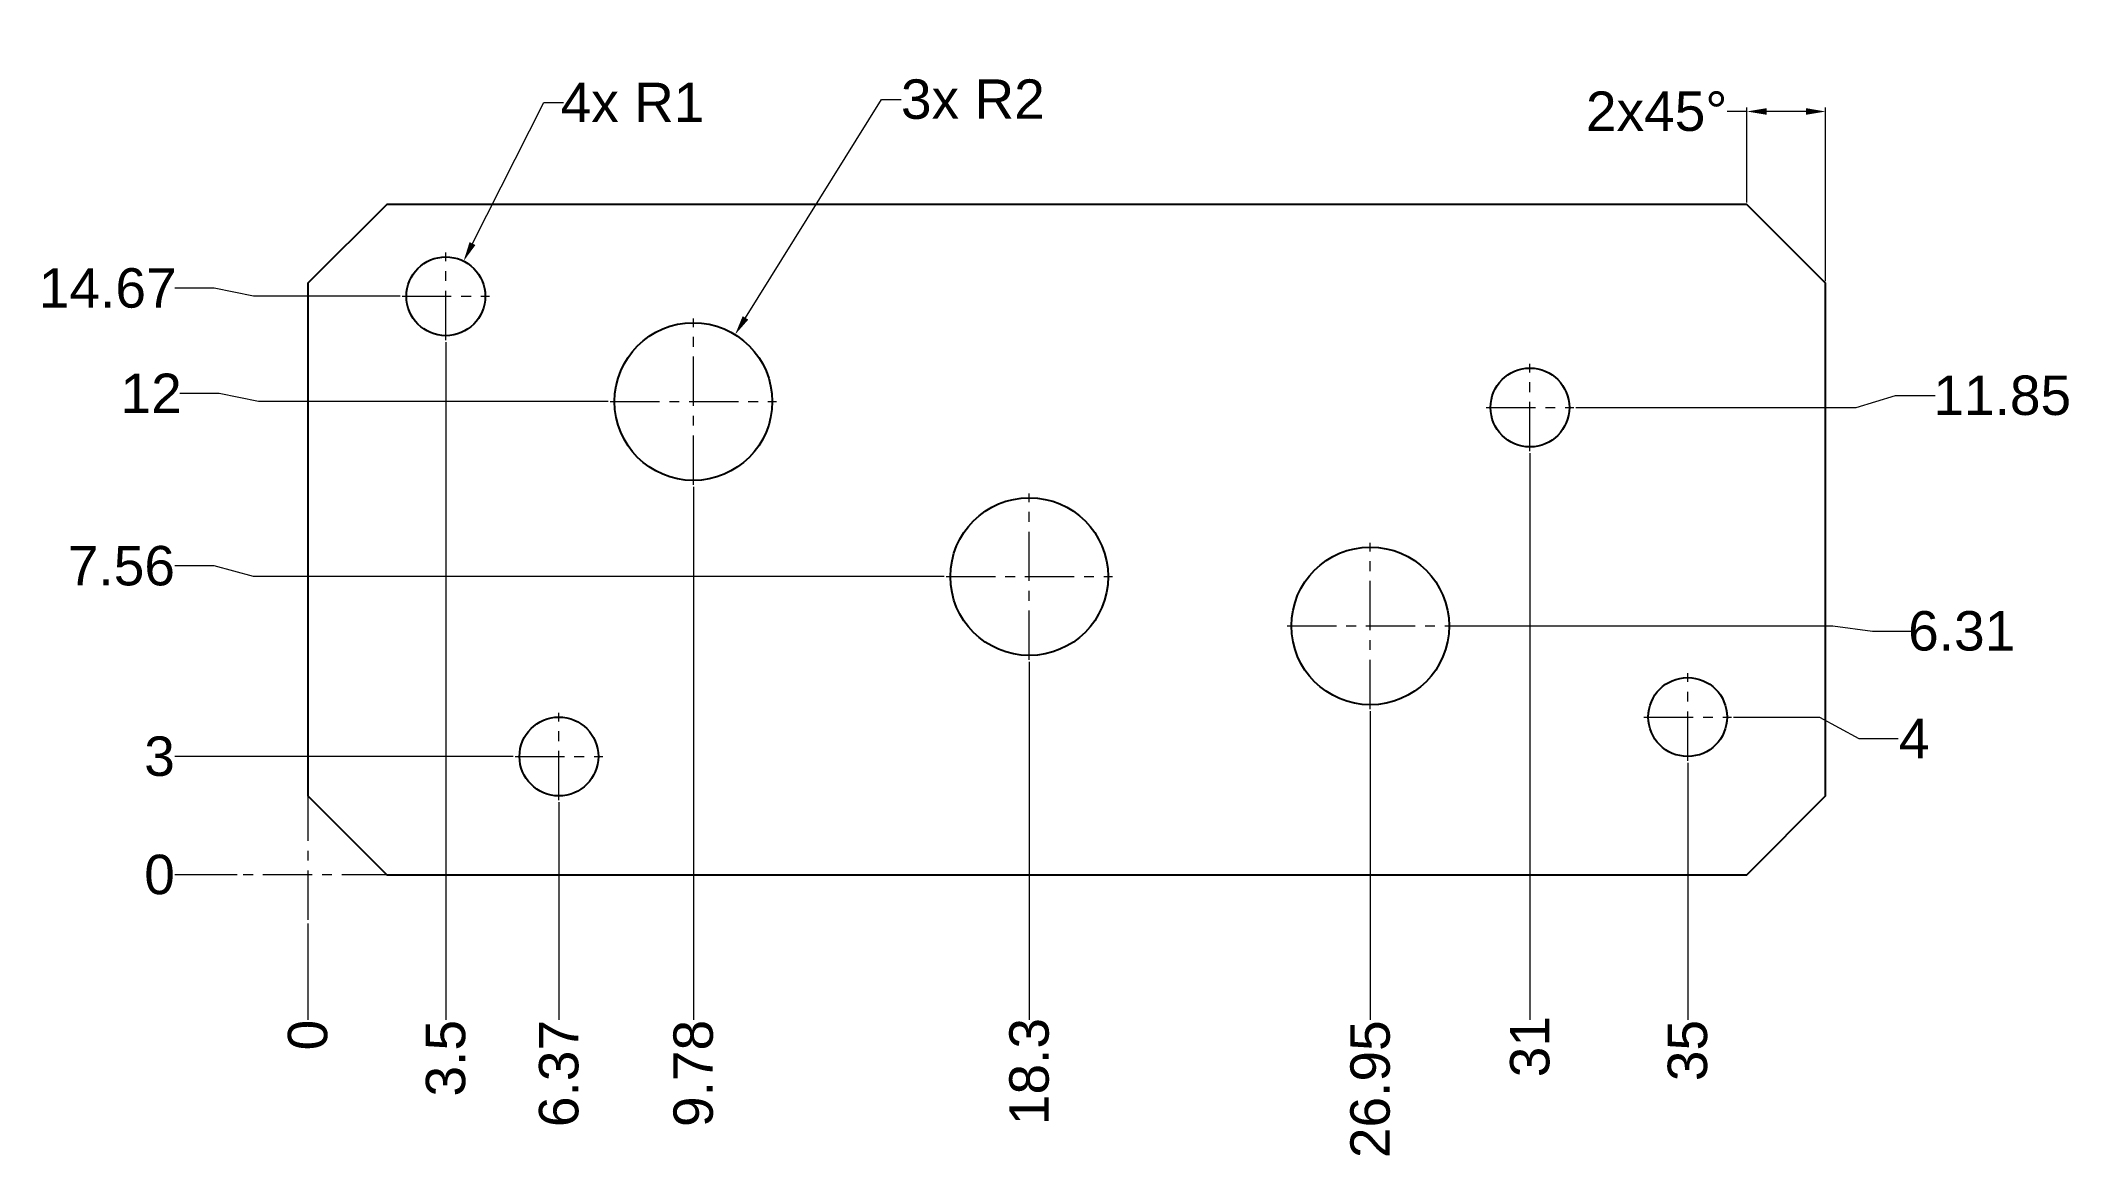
# Model space of a CAD drawing. Header units: millimetres. Extents: x -26 to 25.4, y -15.6 to 12.7.
import ezdxf

# ---------------------------------------------------------------- set-up
doc = ezdxf.new("R2010")
doc.units = ezdxf.units.MM
doc.header["$MEASUREMENT"] = 0
doc.linetypes.add('CENTER', pattern=[2, 1.25, -0.25, 0.25, -0.25])
doc.layers.add('AM_5', color=3, linetype='Continuous', lineweight=15)
doc.layers.add('AM_7', color=4, linetype='CENTER', lineweight=15)
doc.styles.get("Standard").update_dxf_attribs({"font": 'arial.ttf'})
doc.dimstyles.new('AM_ANSI$0', dxfattribs={"dimtxt": 1, "dimasz": 0.5, "dimexe": 0.1, "dimexo": 0.05, "dimgap": 0.06, "dimtad": 0, "dimtih": 1, "dimtoh": 1, "dimzin": 9, "dimdsep": 46, "dimtxsty": 'Standard', "dimcen": 0, "dimclrd": 256, "dimclre": 256, "dimclrt": 2, "dimadec": 0, "dimazin": 2, "dimtp": 0.1, "dimtm": 0.1, "dimtfac": 0.71, "dimtofl": 0, "dimtmove": 0, "dimatfit": 3, "dimfxl": 1, "dimtolj": 1, "dimtzin": 7, "dimlwd": -1, "dimlwe": -1, "dimarcsym": 1})
doc.dimstyles.new('AM_ANSI$4', dxfattribs={"dimtxt": 1, "dimasz": 0.5, "dimexe": 0.1, "dimexo": 0.05, "dimgap": 0.06, "dimtad": 0, "dimtih": 1, "dimtoh": 1, "dimzin": 9, "dimdsep": 46, "dimtxsty": 'Standard', "dimcen": 0, "dimclrd": 256, "dimclre": 256, "dimclrt": 2, "dimadec": 0, "dimazin": 2, "dimtp": 0.1, "dimtm": 0.1, "dimtfac": 0.71, "dimtofl": 0, "dimtmove": 0, "dimatfit": 0, "dimfxl": 1, "dimtolj": 1, "dimtzin": 7, "dimlwd": -1, "dimlwe": -1, "dimarcsym": 1})
doc.dimstyles.new('AM_ANSI$6', dxfattribs={"dimtxt": 1, "dimasz": 0.5, "dimexe": 0.1, "dimexo": 0.05, "dimgap": 0.06, "dimtad": 0, "dimtih": 1, "dimtoh": 1, "dimzin": 9, "dimdsep": 46, "dimtxsty": 'Standard', "dimcen": 0, "dimclrd": 256, "dimclre": 256, "dimclrt": 2, "dimadec": 0, "dimazin": 2, "dimtp": 0.1, "dimtm": 0.1, "dimtfac": 0.71, "dimtofl": 0, "dimtmove": 0, "dimatfit": 3, "dimfxl": 1, "dimtolj": 1, "dimtzin": 7, "dimlwd": -1, "dimlwe": -1, "dimarcsym": 1})

# ---------------------------------------------------------------- blocks, each defined once
blk = doc.blocks.new('*D10')
at = {"layer": 'AM_5', "transparency": 16777216}
blk.add_line((-19.25, -9.74), (-19.25, -12.18), dxfattribs=at)
at = {"layer": 'Defpoints', "color": 0, "transparency": 16777216}
for p in [(-19.25, -9.69), (-19.25, -9.69), (-19.25, -12.18)]:
    blk.add_point(p, dxfattribs=at)
at = {"layer": 'AM_5', "color": 2, "transparency": 16777216, "insert": (-19.25, -12.566), "char_height": 1, "attachment_point": 5, "rotation": 90}
blk.add_mtext('\\A1;0', dxfattribs=at)
blk = doc.blocks.new('*D11')
at = {"layer": 'AM_5', "transparency": 16777216}
blk.add_line((-12.88, -6.66), (-12.88, -12.18), dxfattribs=at)
at = {"layer": 'Defpoints', "color": 0, "transparency": 16777216}
for p in [(-12.88, -6.61), (-19.25, -9.69), (-12.88, -12.18)]:
    blk.add_point(p, dxfattribs=at)
at = {"layer": 'AM_5', "color": 2, "transparency": 16777216, "insert": (-12.88, -13.542), "char_height": 1, "attachment_point": 5, "rotation": 90}
blk.add_mtext('\\A1;6.37', dxfattribs=at)
blk = doc.blocks.new('*D12')
at = {"layer": 'AM_5', "transparency": 16777216}
blk.add_line((-15.75, 5.01), (-15.75, -12.18), dxfattribs=at)
at = {"layer": 'Defpoints', "color": 0, "transparency": 16777216}
for p in [(-15.75, 5.06), (-19.25, -9.69), (-15.75, -12.18)]:
    blk.add_point(p, dxfattribs=at)
at = {"layer": 'AM_5', "color": 2, "transparency": 16777216, "insert": (-15.75, -13.154), "char_height": 1, "attachment_point": 5, "rotation": 90}
blk.add_mtext('\\A1;3.5', dxfattribs=at)
blk = doc.blocks.new('*D13')
at = {"layer": 'AM_5', "transparency": 16777216}
blk.add_line((-9.47, 1.34), (-9.47, -12.18), dxfattribs=at)
at = {"layer": 'Defpoints', "color": 0, "transparency": 16777216}
for p in [(-9.47, 1.39), (-19.25, -9.69), (-9.47, -12.18)]:
    blk.add_point(p, dxfattribs=at)
at = {"layer": 'AM_5', "color": 2, "transparency": 16777216, "insert": (-9.47, -13.54), "char_height": 1, "attachment_point": 5, "rotation": 90}
blk.add_mtext('\\A1;9.78', dxfattribs=at)
blk = doc.blocks.new('*D14')
at = {"layer": 'AM_5', "transparency": 16777216}
blk.add_line((-0.95, -3.1), (-0.95, -12.18), dxfattribs=at)
at = {"layer": 'Defpoints', "color": 0, "transparency": 16777216}
for p in [(-0.95, -3.05), (-19.25, -9.69), (-0.95, -12.18)]:
    blk.add_point(p, dxfattribs=at)
at = {"layer": 'AM_5', "color": 2, "transparency": 16777216, "insert": (-0.95, -13.492), "char_height": 1, "attachment_point": 5, "rotation": 90}
blk.add_mtext('\\A1;18.3', dxfattribs=at)
blk = doc.blocks.new('*D15')
at = {"layer": 'AM_5', "transparency": 16777216}
blk.add_line((7.7, -4.35), (7.7, -12.18), dxfattribs=at)
at = {"layer": 'Defpoints', "color": 0, "transparency": 16777216}
for p in [(7.7, -4.3), (-19.25, -9.69), (7.7, -12.18)]:
    blk.add_point(p, dxfattribs=at)
at = {"layer": 'AM_5', "color": 2, "transparency": 16777216, "insert": (7.7, -13.94), "char_height": 1, "attachment_point": 5, "rotation": 90}
blk.add_mtext('\\A1;26.95', dxfattribs=at)
blk = doc.blocks.new('*D16')
at = {"layer": 'AM_5', "transparency": 16777216}
blk.add_line((11.75, 2.19), (11.75, -12.18), dxfattribs=at)
at = {"layer": 'Defpoints', "color": 0, "transparency": 16777216}
for p in [(11.75, 2.24), (-19.25, -9.69), (11.75, -12.18)]:
    blk.add_point(p, dxfattribs=at)
at = {"layer": 'AM_5', "color": 2, "transparency": 16777216, "insert": (11.75, -12.86), "char_height": 1, "attachment_point": 5, "rotation": 90}
blk.add_mtext('\\A1;31', dxfattribs=at)
blk = doc.blocks.new('*D17')
at = {"layer": 'AM_5', "transparency": 16777216}
blk.add_line((15.75, -5.66), (15.75, -12.18), dxfattribs=at)
at = {"layer": 'Defpoints', "color": 0, "transparency": 16777216}
for p in [(15.75, -5.61), (-19.25, -9.69), (15.75, -12.18)]:
    blk.add_point(p, dxfattribs=at)
at = {"layer": 'AM_5', "color": 2, "transparency": 16777216, "insert": (15.75, -12.96), "char_height": 1, "attachment_point": 5, "rotation": 90}
blk.add_mtext('\\A1;35', dxfattribs=at)
blk = doc.blocks.new('*D18')
at = {"layer": 'AM_5', "transparency": 16777216}
blk.add_line((-21.045, -8.5), (-22.625, -8.5), dxfattribs=at)
at = {"layer": 'Defpoints', "color": 0, "transparency": 16777216}
for p in [(-22.625, -8.5), (-20.995, -8.5), (-20.995, -8.5)]:
    blk.add_point(p, dxfattribs=at)
at = {"layer": 'AM_5', "color": 2, "transparency": 16777216, "insert": (-23.011, -8.5), "char_height": 1, "attachment_point": 5}
blk.add_mtext('\\A1;0', dxfattribs=at)
blk = doc.blocks.new('*D19')
at = {"layer": 'AM_5', "transparency": 16777216}
blk.add_line((-14.04, -5.5), (-22.625, -5.5), dxfattribs=at)
at = {"layer": 'Defpoints', "color": 0, "transparency": 16777216}
for p in [(-22.625, -5.5), (-13.99, -5.5), (-20.995, -8.5)]:
    blk.add_point(p, dxfattribs=at)
at = {"layer": 'AM_5', "color": 2, "transparency": 16777216, "insert": (-23.012, -5.5), "char_height": 1, "attachment_point": 5}
blk.add_mtext('\\A1;3', dxfattribs=at)
blk = doc.blocks.new('*D20')
at = {"layer": 'AM_5', "transparency": 16777216}
for p, q in [((-21.499, 3.709), (-22.499, 3.709)), ((-20.499, 3.5), (-21.499, 3.709)), ((-11.63, 3.5), (-20.499, 3.5))]:
    blk.add_line(p, q, dxfattribs=at)
at = {"layer": 'Defpoints', "color": 0, "transparency": 16777216}
for p in [(-22.499, 3.709), (-11.58, 3.5), (-20.995, -8.5)]:
    blk.add_point(p, dxfattribs=at)
at = {"layer": 'AM_5', "color": 2, "transparency": 16777216, "insert": (-23.224, 3.709), "char_height": 1, "attachment_point": 5}
blk.add_mtext('\\A1;12', dxfattribs=at)
blk = doc.blocks.new('*D21')
at = {"layer": 'AM_5', "transparency": 16777216}
for p, q in [((-21.625, -0.669), (-22.625, -0.669)), ((-20.625, -0.94), (-21.625, -0.669)), ((-3.11, -0.94), (-20.625, -0.94))]:
    blk.add_line(p, q, dxfattribs=at)
at = {"layer": 'Defpoints', "color": 0, "transparency": 16777216}
for p in [(-22.625, -0.669), (-3.06, -0.94), (-20.995, -8.5)]:
    blk.add_point(p, dxfattribs=at)
at = {"layer": 'AM_5', "color": 2, "transparency": 16777216, "insert": (-23.979, -0.669), "char_height": 1, "attachment_point": 5}
blk.add_mtext('\\A1;7.56', dxfattribs=at)
blk = doc.blocks.new('*D22')
at = {"layer": 'AM_5', "transparency": 16777216}
for p, q in [((-21.625, 6.375), (-22.625, 6.375)), ((-20.625, 6.17), (-21.625, 6.375)), ((-16.91, 6.17), (-20.625, 6.17))]:
    blk.add_line(p, q, dxfattribs=at)
at = {"layer": 'Defpoints', "color": 0, "transparency": 16777216}
for p in [(-22.625, 6.375), (-16.86, 6.17), (-20.995, -8.5)]:
    blk.add_point(p, dxfattribs=at)
at = {"layer": 'AM_5', "color": 2, "transparency": 16777216, "insert": (-24.325, 6.375), "char_height": 1, "attachment_point": 5}
blk.add_mtext('\\A1;14.67', dxfattribs=at)
blk = doc.blocks.new('*D23')
at = {"layer": 'AM_5', "transparency": 16777216}
for p, q in [((16.91, -4.5), (19.09, -4.5)), ((19.09, -4.5), (20.09, -5.044)), ((20.09, -5.044), (21.09, -5.044))]:
    blk.add_line(p, q, dxfattribs=at)
at = {"layer": 'Defpoints', "color": 0, "transparency": 16777216}
for p in [(16.86, -4.5), (21.09, -5.044), (-20.995, -8.5)]:
    blk.add_point(p, dxfattribs=at)
at = {"layer": 'AM_5', "color": 2, "transparency": 16777216, "insert": (21.496, -5.044), "char_height": 1, "attachment_point": 5}
blk.add_mtext('\\A1;4', dxfattribs=at)
blk = doc.blocks.new('*D24')
at = {"layer": 'AM_5', "transparency": 16777216}
for p, q in [((20.025, 3.35), (21.025, 3.653)), ((21.025, 3.653), (22.025, 3.653)), ((12.91, 3.35), (20.025, 3.35))]:
    blk.add_line(p, q, dxfattribs=at)
at = {"layer": 'Defpoints', "color": 0, "transparency": 16777216}
for p in [(22.025, 3.653), (12.86, 3.35), (-20.995, -8.5)]:
    blk.add_point(p, dxfattribs=at)
at = {"layer": 'AM_5', "color": 2, "transparency": 16777216, "insert": (23.729, 3.653), "char_height": 1, "attachment_point": 5}
blk.add_mtext('\\A1;11.85', dxfattribs=at)
blk = doc.blocks.new('*D25')
at = {"layer": 'AM_5', "transparency": 16777216}
for p, q in [((9.75, -2.19), (19.436, -2.19)), ((19.436, -2.19), (20.436, -2.321)), ((20.436, -2.321), (21.436, -2.321))]:
    blk.add_line(p, q, dxfattribs=at)
at = {"layer": 'Defpoints', "color": 0, "transparency": 16777216}
for p in [(9.7, -2.19), (21.436, -2.321), (-20.995, -8.5)]:
    blk.add_point(p, dxfattribs=at)
at = {"layer": 'AM_5', "color": 2, "transparency": 16777216, "insert": (22.701, -2.321), "char_height": 1, "attachment_point": 5}
blk.add_mtext('\\A1;6.31', dxfattribs=at)
blk = doc.blocks.new('*D26')
at = {"layer": 'AM_5', "transparency": 16777216}
for p, q in [((-15.073, 7.508), (-13.261, 11.088)), ((-13.261, 11.088), (-12.761, 11.088))]:
    blk.add_line(p, q, dxfattribs=at)
blk.add_solid([(-15.147, 7.546), (-14.998, 7.471), (-15.299, 7.062)], dxfattribs=at)
at = {"layer": 'Defpoints', "color": 0, "transparency": 16777216}
for p in [(-15.299, 7.062), (-15.75, 6.17)]:
    blk.add_point(p, dxfattribs=at)
at = {"layer": 'AM_5', "color": 2, "transparency": 16777216, "insert": (-11.014, 11.088), "char_height": 1, "attachment_point": 5}
blk.add_mtext('\\A1;4x R1', dxfattribs=at)
blk = doc.blocks.new('*D27')
at = {"layer": 'AM_5', "transparency": 16777216}
for p, q in [((-8.149, 5.622), (-4.7, 11.164)), ((-4.7, 11.164), (-4.2, 11.164))]:
    blk.add_line(p, q, dxfattribs=at)
blk.add_solid([(-8.22, 5.667), (-8.078, 5.578), (-8.413, 5.198)], dxfattribs=at)
at = {"layer": 'Defpoints', "color": 0, "transparency": 16777216}
for p in [(-8.413, 5.198), (-9.47, 3.5)]:
    blk.add_point(p, dxfattribs=at)
at = {"layer": 'AM_5', "color": 2, "transparency": 16777216, "insert": (-2.381, 11.164), "char_height": 1, "attachment_point": 5}
blk.add_mtext('\\A1;3x R2', dxfattribs=at)
blk = doc.blocks.new('*D28')
at = {"layer": 'AM_5', "transparency": 16777216}
for p, q in [((17.25, 10.857), (16.75, 10.857)), ((17.25, 8.55), (17.25, 10.957)), ((18.75, 10.857), (17.75, 10.857)), ((19.25, 6.55), (19.25, 10.957))]:
    blk.add_line(p, q, dxfattribs=at)
for points in [[(17.75, 10.941), (17.75, 10.774), (17.25, 10.857)], [(18.75, 10.941), (18.75, 10.774), (19.25, 10.857)]]:
    blk.add_solid(points, dxfattribs=at)
at = {"layer": 'Defpoints', "color": 0, "transparency": 16777216}
for p in [(17.25, 10.857), (17.25, 8.5), (19.25, 6.5)]:
    blk.add_point(p, dxfattribs=at)
at = {"layer": 'AM_5', "color": 2, "transparency": 16777216, "insert": (14.963, 10.857), "char_height": 1, "attachment_point": 5}
blk.add_mtext('\\A1;2x45%%D', dxfattribs=at)

msp = doc.modelspace()

# ---------------------------------------------------------------- linework, layer by layer
msp.add_lwpolyline([(-17.25, -8.5), (17.25, -8.5), (19.25, -6.5), (19.25, 6.5), (17.25, 8.5), (-17.25, 8.5), (-19.25, 6.5), (-19.25, -6.5)], close=True)
for centre, radius in [((-15.75, 6.17), 1), ((-9.47, 3.5), 2), ((11.75, 3.35), 1), ((-0.95, -0.94), 2), ((7.7, -2.19), 2), ((15.75, -4.5), 1), ((-12.88, -5.5), 1)]:
    msp.add_circle(centre, radius)
at = {"layer": 'AM_7'}
for p, q in [((-15.75, 5.06), (-15.75, 7.28)), ((-16.86, 6.17), (-14.64, 6.17)), ((-9.47, 1.39), (-9.47, 5.61)), ((11.75, 2.24), (11.75, 4.46)), ((-11.58, 3.5), (-7.36, 3.5)), ((10.64, 3.35), (12.86, 3.35)), ((-0.95, -3.05), (-0.95, 1.17)), ((7.7, -4.3), (7.7, -0.08)), ((-3.06, -0.94), (1.16, -0.94)), ((5.59, -2.19), (9.81, -2.19)), ((15.75, -5.61), (15.75, -3.39)), ((-12.88, -6.61), (-12.88, -4.39)), ((14.64, -4.5), (16.86, -4.5)), ((-13.99, -5.5), (-11.77, -5.5)), ((-19.25, -6.39), (-19.25, -9.69)), ((-17.14, -8.5), (-21.145, -8.5))]:
    msp.add_line(p, q, dxfattribs=at)

# ---------------------------------------------------------------- dimensions: what is measured, and where the dimension line sits
at = {"layer": 'AM_5'}
for center, mpoint, text, picture, middle in [((-15.75, 6.17), (-15.299, 7.062), '4x <>', '*D26', (-11.014, 11.088)), ((-9.47, 3.5), (-8.413, 5.198), '3x <>', '*D27', (-2.381, 11.164))]:
    dim = msp.add_radius_dim(center=center, mpoint=mpoint, text=text, dimstyle='AM_ANSI$4', override={"dimpost": ''}, dxfattribs=at)
    dim.commit()
    dim.dimension.update_dxf_attribs({"geometry": picture, "text_midpoint": middle, "dimtype": 164})
dim = msp.add_linear_dim(base=(17.25, 10.857), p1=(19.25, 6.5), p2=(17.25, 8.5), text='<>x45%%D', dimstyle='AM_ANSI$0', override={"dimpost": ''}, dxfattribs=at)
dim.commit()
dim.dimension.update_dxf_attribs({"geometry": '*D28', "text_midpoint": (14.963, 10.857)})
for feature_location, offset, dtype, origin, picture, middle in [((-16.86, 6.17), (-5.765, 0.205), 0, (-20.995, -8.5), '*D22', (-24.325, 6.375)), ((-15.75, 5.06), (0, -17.24), 1, (-19.25, -9.69), '*D12', (-15.75, -13.154)), ((11.75, 2.24), (0, -14.42), 1, (-19.25, -9.69), '*D16', (11.75, -12.86)), ((-9.47, 1.39), (0, -13.57), 1, (-19.25, -9.69), '*D13', (-9.47, -13.54)), ((-3.06, -0.94), (-19.565, 0.271), 0, (-20.995, -8.5), '*D21', (-23.979, -0.669)), ((-0.95, -3.05), (0, -9.13), 1, (-19.25, -9.69), '*D14', (-0.95, -13.492)), ((7.7, -4.3), (0, -7.88), 1, (-19.25, -9.69), '*D15', (7.7, -13.94)), ((-13.99, -5.5), (-8.635, 0), 0, (-20.995, -8.5), '*D19', (-23.012, -5.5)), ((15.75, -5.61), (0, -6.57), 1, (-19.25, -9.69), '*D17', (15.75, -12.96)), ((-12.88, -6.61), (0, -5.57), 1, (-19.25, -9.69), '*D11', (-12.88, -13.542)), ((-20.994849853, -8.5), (-1.629733182, 0), 0, (-20.994849853, -8.5), '*D18', (-23.010640333, -8.5)), ((-19.25, -9.690482893), (0, -2.489890153), 1, (-19.25, -9.690482893), '*D10', (-19.25, -12.566430345))]:
    dim = msp.add_ordinate_dim(feature_location=feature_location, offset=offset, dtype=dtype, origin=origin, dimstyle='AM_ANSI$6', override={"dimtmove": 0}, dxfattribs=at)
    dim.commit()
    dim.dimension.update_dxf_attribs({"geometry": picture, "text_midpoint": middle})
for feature_location, offset, picture, middle in [((-11.58, 3.5), (-10.919, 0.209), '*D20', (-23.224, 3.709)), ((12.86, 3.35), (9.165, 0.303), '*D24', (23.729, 3.653)), ((9.7, -2.19), (11.736, -0.131), '*D25', (22.701, -2.321)), ((16.86, -4.5), (4.23, -0.544), '*D23', (21.496, -5.044))]:
    dim = msp.add_ordinate_dim(feature_location=feature_location, offset=offset, dtype=0, origin=(-20.995, -8.5), dimstyle='AM_ANSI$6', dxfattribs=at)
    dim.commit()
    dim.dimension.update_dxf_attribs({"geometry": picture, "text_midpoint": middle})

doc.saveas('drawing.dxf')
